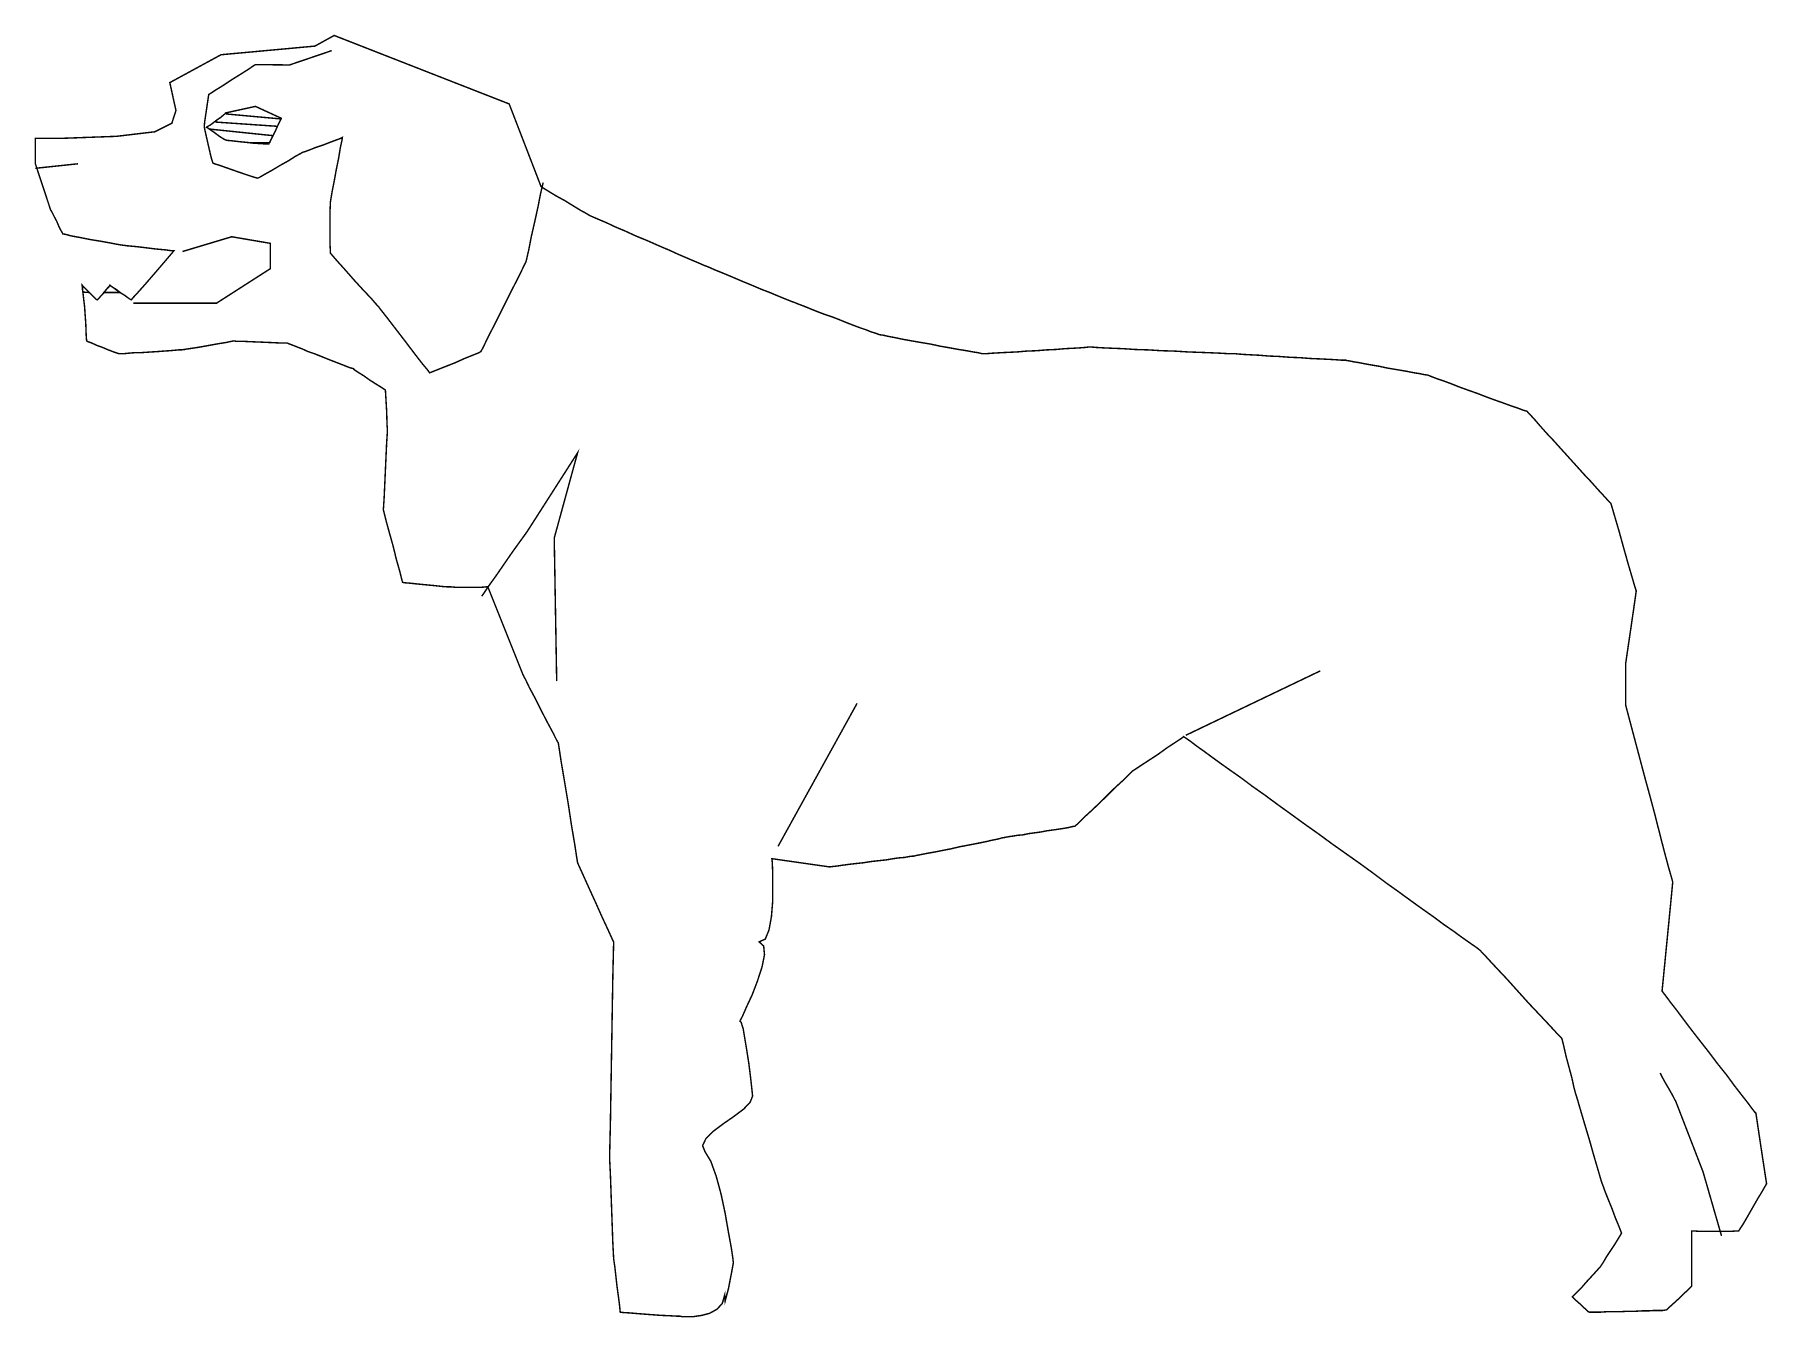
# Model space of a CAD drawing. Extents: x -0.87 to 2.71, y -2.03 to 0.62.
import ezdxf

# ---------------------------------------------------------------- set-up
doc = ezdxf.new("R2010")
doc.units = 0
doc.header["$LTSCALE"] = 0.000394
doc.layers.add('7', color=7, linetype='CONTINUOUS')

msp = doc.modelspace()

# ---------------------------------------------------------------- linework, layer by layer
at = {"layer": '7', "color": 7, "linetype": 'CONTINUOUS', "const_width": 0.003}
for points in [[(-0.873232, 0.354031), (-0.873232, 0.406531), (-0.820732, 0.406531), (-0.705531, 0.410764), (-0.626764, 0.420098), (-0.591197, 0.437866), (-0.582732, 0.46413), (-0.595433, 0.521732), (-0.489531, 0.579331), (-0.295598, 0.59713), (-0.255764, 0.61913), (0.105866, 0.477697), (0.171933, 0.306598), (0.176165, 0.304063), (0.187165, 0.297264), (0.202398, 0.287965), (0.221063, 0.277799), (0.238831, 0.266799), (0.254098, 0.257465), (0.265098, 0.251531), (0.269331, 0.249), (0.271866, 0.247299), (0.279496, 0.243933), (0.291366, 0.238831), (0.307433, 0.232063), (0.325232, 0.223598), (0.345563, 0.21513), (0.367563, 0.204965), (0.390465, 0.19563), (0.413331, 0.185465), (0.435331, 0.176165), (0.455665, 0.166831), (0.473465, 0.159232), (0.489531, 0.152433), (0.501398, 0.147366), (0.509031, 0.143965), (0.511563, 0.14313), (0.514098, 0.142264), (0.520031, 0.139732), (0.529366, 0.1355), (0.542063, 0.130433), (0.556465, 0.1245), (0.572563, 0.117697), (0.590331, 0.110098), (0.608965, 0.102465), (0.626764, 0.094831), (0.644563, 0.088063), (0.66063, 0.081299), (0.675031, 0.075366), (0.687732, 0.070299), (0.697063, 0.066898), (0.703, 0.064366), (0.705531, 0.0635), (0.707232, 0.062665), (0.712299, 0.060965), (0.720764, 0.057563), (0.730933, 0.053331), (0.74363, 0.048264), (0.757197, 0.043165), (0.772433, 0.038098), (0.787697, 0.032165), (0.802098, 0.026232), (0.817331, 0.020299), (0.830898, 0.015232), (0.843598, 0.011), (0.853764, 0.006764), (0.862232, 0.004232), (0.867299, 0.002531), (0.869, 0.001665), (0.871531, 0.000831), (0.878331, 0), (0.889331, -0.002531), (0.902898, -0.005063), (0.918965, -0.008465), (0.937598, -0.011831), (0.957098, -0.015232), (0.977433, -0.01863), (0.996898, -0.022866), (1.016398, -0.026232), (1.035031, -0.02963), (1.051098, -0.032165), (1.064665, -0.034697), (1.075665, -0.036398), (1.082433, -0.038098), (1.085, -0.038098), (1.087531, -0.038098), (1.094299, -0.038098), (1.105331, -0.037264), (1.119732, -0.036398), (1.136665, -0.035563), (1.155299, -0.034697), (1.174764, -0.033), (1.195933, -0.032165), (1.216264, -0.030465), (1.235764, -0.02963), (1.254398, -0.027933), (1.271331, -0.027098), (1.285732, -0.026232), (1.296732, -0.025398), (1.3035, -0.024531), (1.306063, -0.024531), (1.309433, -0.024531), (1.318764, -0.025398), (1.333165, -0.026232), (1.35263, -0.027098), (1.374665, -0.027933), (1.399232, -0.02963), (1.426331, -0.030465), (1.454264, -0.032165), (1.481398, -0.033), (1.5085, -0.034697), (1.533063, -0.035563), (1.555063, -0.036398), (1.574563, -0.037264), (1.588965, -0.038098), (1.598264, -0.038098), (1.601665, -0.038098), (1.604197, -0.038098), (1.611831, -0.038933), (1.622831, -0.039799), (1.638063, -0.04063), (1.655866, -0.0415), (1.675331, -0.043165), (1.696531, -0.044031), (1.718531, -0.045732), (1.740563, -0.046563), (1.761732, -0.048264), (1.781232, -0.049098), (1.799, -0.049965), (1.814264, -0.050799), (1.825264, -0.051665), (1.832898, -0.051665), (1.835433, -0.051665), (1.83713, -0.0525), (1.843063, -0.053331), (1.850665, -0.055031), (1.861697, -0.056732), (1.874398, -0.059264), (1.888799, -0.061799), (1.904031, -0.064366), (1.919299, -0.067732), (1.934531, -0.070299), (1.949764, -0.072831), (1.964165, -0.075366), (1.976866, -0.077898), (1.987898, -0.079598), (1.9955, -0.081299), (2.001433, -0.08213), (2.00313, -0.08213), (2.005665, -0.083), (2.011598, -0.085531), (2.02263, -0.089764), (2.035331, -0.094), (2.051433, -0.099933), (2.068366, -0.106697), (2.087, -0.113465), (2.106465, -0.120264), (2.125965, -0.127866), (2.144598, -0.134665), (2.161531, -0.140598), (2.17763, -0.1465), (2.190331, -0.150732), (2.201331, -0.155), (2.207264, -0.156665), (2.209799, -0.157531), (2.2115, -0.160063), (2.217433, -0.166), (2.225898, -0.175299), (2.236898, -0.188031), (2.249598, -0.202398), (2.264866, -0.2185), (2.280098, -0.235433), (2.296197, -0.253232), (2.312299, -0.271031), (2.327531, -0.287965), (2.342799, -0.304063), (2.3555, -0.318465), (2.3665, -0.330299), (2.374965, -0.33963), (2.380898, -0.345563), (2.382598, -0.347264), (2.38513, -0.355732), (2.391063, -0.376063), (2.399531, -0.404831), (2.408866, -0.438732), (2.418165, -0.471764), (2.42663, -0.500563), (2.432563, -0.520898), (2.435098, -0.5285), (2.431732, -0.552232), (2.424098, -0.604732), (2.416465, -0.656398), (2.413098, -0.679264), (2.413098, -0.691965), (2.413098, -0.719933), (2.413098, -0.748732), (2.413098, -0.763965), (2.452898, -0.913898), (2.455433, -0.923197), (2.462197, -0.947764), (2.471531, -0.9825), (2.481697, -1.022299), (2.491866, -1.06213), (2.501165, -1.096831), (2.507965, -1.120563), (2.5105, -1.129866), (2.507098, -1.165465), (2.499465, -1.243366), (2.491866, -1.320465), (2.488465, -1.355165), (2.491, -1.358563), (2.496933, -1.366197), (2.506264, -1.378898), (2.518965, -1.395), (2.533366, -1.414465), (2.549465, -1.43563), (2.567232, -1.458531), (2.585866, -1.482232), (2.603665, -1.505933), (2.621433, -1.527965), (2.637531, -1.55), (2.651933, -1.56863), (2.66463, -1.584732), (2.673965, -1.597433), (2.679898, -1.605031), (2.682433, -1.607598), (2.685831, -1.630465), (2.693433, -1.681264), (2.701063, -1.731264), (2.704465, -1.753264), (2.701898, -1.7575), (2.69513, -1.769366), (2.685831, -1.784598), (2.675665, -1.802398), (2.6655, -1.820197), (2.656165, -1.836264), (2.649398, -1.846433), (2.646866, -1.850665), (2.64263, -1.850665), (2.631598, -1.851531), (2.616366, -1.851531), (2.598563, -1.851531), (2.579933, -1.851531), (2.564697, -1.851531), (2.553697, -1.850665), (2.549465, -1.850665), (2.549465, -1.869299), (2.549465, -1.908264), (2.549465, -1.947232), (2.549465, -1.965031), (2.546898, -1.967563), (2.541, -1.9735), (2.5325, -1.981098), (2.523197, -1.990433), (2.513866, -1.998898), (2.505398, -2.006531), (2.499465, -2.012465), (2.496933, -2.01413), (2.495232, -2.01413), (2.490165, -2.015), (2.482531, -2.015), (2.472366, -2.015), (2.459665, -2.015831), (2.446965, -2.015831), (2.432563, -2.016697), (2.417331, -2.016697), (2.402063, -2.017531), (2.387665, -2.017531), (2.374965, -2.017531), (2.362264, -2.018398), (2.352098, -2.018398), (2.344465, -2.018398), (2.339398, -2.018398), (2.337697, -2.018398), (2.336, -2.017531), (2.33263, -2.01413), (2.326697, -2.009063), (2.320764, -2.00313), (2.314, -1.997197), (2.308063, -1.99213), (2.304665, -1.988732), (2.302965, -1.987031), (2.305531, -1.9845), (2.312299, -1.977732), (2.321598, -1.968398), (2.331764, -1.956563), (2.341933, -1.945531), (2.351264, -1.935366), (2.358031, -1.927764), (2.360563, -1.925197), (2.362264, -1.922665), (2.367331, -1.915063), (2.37413, -1.903197), (2.382598, -1.8905), (2.391063, -1.877764), (2.397831, -1.866764), (2.402933, -1.858299), (2.404598, -1.854898), (2.402933, -1.850665), (2.398697, -1.839665), (2.391898, -1.823563), (2.38513, -1.804933), (2.3775, -1.786299), (2.370732, -1.769366), (2.3665, -1.7575), (2.364799, -1.753264), (2.362264, -1.745665), (2.356331, -1.725331), (2.347866, -1.696531), (2.338563, -1.6635), (2.328398, -1.629598), (2.319898, -1.600799), (2.314, -1.5805), (2.311433, -1.572), (2.309764, -1.566933), (2.306366, -1.554232), (2.30213, -1.534732), (2.296197, -1.512732), (2.290264, -1.490697), (2.286031, -1.472063), (2.28263, -1.457665), (2.280965, -1.452598), (2.279264, -1.450898), (2.273331, -1.444965), (2.265697, -1.4365), (2.254697, -1.42463), (2.242, -1.411098), (2.227598, -1.395831), (2.212331, -1.379732), (2.197098, -1.362799), (2.181866, -1.345866), (2.166598, -1.328933), (2.152197, -1.313665), (2.1395, -1.30013), (2.1285, -1.288264), (2.120866, -1.279799), (2.114933, -1.273866), (2.113232, -1.271331), (2.111563, -1.270465), (2.106465, -1.266232), (2.098, -1.260331), (2.087, -1.252697), (2.072598, -1.242531), (2.0565, -1.230665), (2.037866, -1.217965), (2.017531, -1.202732), (1.994665, -1.18663), (1.970965, -1.169697), (1.945531, -1.151063), (1.919299, -1.132433), (1.892165, -1.112098), (1.864232, -1.091764), (1.835433, -1.071433), (1.80663, -1.051098), (1.777831, -1.029933), (1.749031, -1.009598), (1.721098, -0.989264), (1.694, -0.969799), (1.667732, -0.950331), (1.642299, -0.932531), (1.618598, -0.914732), (1.595732, -0.898665), (1.575398, -0.884264), (1.556764, -0.870697), (1.540665, -0.858831), (1.526264, -0.848665), (1.515264, -0.840197), (1.506799, -0.834264), (1.501697, -0.830898), (1.500031, -0.829197), (1.495799, -0.832598), (1.483063, -0.841063), (1.46613, -0.852063), (1.4475, -0.86563), (1.428031, -0.878331), (1.411098, -0.889331), (1.398366, -0.897799), (1.39413, -0.900331), (1.389063, -0.905433), (1.3755, -0.918965), (1.356031, -0.936764), (1.334866, -0.957933), (1.312831, -0.979098), (1.293366, -0.996898), (1.279799, -1.010465), (1.274732, -1.014697), (1.273031, -1.014697), (1.268799, -1.015531), (1.262, -1.017232), (1.252697, -1.018933), (1.241697, -1.02063), (1.229831, -1.022299), (1.21713, -1.024), (1.204433, -1.026531), (1.191697, -1.028232), (1.179, -1.029933), (1.16713, -1.032465), (1.15613, -1.033331), (1.146831, -1.035031), (1.140031, -1.035866), (1.135799, -1.036697), (1.134098, -1.036697), (1.131563, -1.037563), (1.12563, -1.038398), (1.116331, -1.040933), (1.10363, -1.0435), (1.089232, -1.046866), (1.072299, -1.050264), (1.0545, -1.053665), (1.036697, -1.057031), (1.018933, -1.061264), (1.00113, -1.064665), (0.984197, -1.068063), (0.969799, -1.070598), (0.957098, -1.07313), (0.947764, -1.074831), (0.941831, -1.076531), (0.939299, -1.076531), (0.937598, -1.076531), (0.931697, -1.077366), (0.923197, -1.079063), (0.912197, -1.079898), (0.8995, -1.081598), (0.885098, -1.08413), (0.869, -1.085831), (0.853764, -1.087531), (0.837665, -1.090063), (0.821563, -1.091764), (0.807165, -1.093465), (0.794465, -1.095165), (0.783465, -1.096831), (0.775, -1.097697), (0.769063, -1.098531), (0.767366, -1.098531), (0.648799, -1.081598), (0.64963, -1.089232), (0.650465, -1.109563), (0.650465, -1.1375), (0.650465, -1.169697), (0.647933, -1.201031), (0.642866, -1.228965), (0.635232, -1.247598), (0.622531, -1.253531), (0.631831, -1.262), (0.633531, -1.279799), (0.628465, -1.305197), (0.61913, -1.334), (0.60813, -1.362799), (0.596264, -1.388197), (0.587799, -1.407697), (0.582732, -1.417), (0.585264, -1.419563), (0.5895, -1.433098), (0.592898, -1.453433), (0.59713, -1.478831), (0.601366, -1.505933), (0.604732, -1.533063), (0.607264, -1.555933), (0.608965, -1.572), (0.603898, -1.584732), (0.590331, -1.59913), (0.57, -1.614366), (0.548, -1.629598), (0.527665, -1.644866), (0.512433, -1.660098), (0.50563, -1.6745), (0.510732, -1.687197), (0.522563, -1.706697), (0.533598, -1.737165), (0.543764, -1.774433), (0.552232, -1.814264), (0.559, -1.853232), (0.564933, -1.885398), (0.568331, -1.908264), (0.569165, -1.916732), (0.565764, -1.935366), (0.559, -1.970098), (0.552232, -1.9955), (0.551366, -1.982799), (0.546299, -2.000598), (0.535299, -2.012465), (0.520031, -2.020933), (0.503933, -2.025165), (0.487, -2.027697), (0.472598, -2.027697), (0.462433, -2.027697), (0.459063, -2.026866), (0.453965, -2.026866), (0.439563, -2.026), (0.420098, -2.025165), (0.397232, -2.023465), (0.374366, -2.021764), (0.354866, -2.020063), (0.340465, -2.019232), (0.335398, -2.018398), (0.333697, -2.001433), (0.32863, -1.964165), (0.324398, -1.926063), (0.321831, -1.908264), (0.32013, -1.876098), (0.317598, -1.804933), (0.315063, -1.732933), (0.313366, -1.699898), (0.315063, -1.630465), (0.317598, -1.477165), (0.32013, -1.323831), (0.321831, -1.253531), (0.318465, -1.246764), (0.31, -1.22813), (0.29813, -1.202732), (0.284563, -1.172232), (0.271031, -1.142598), (0.259165, -1.116331), (0.250697, -1.097697), (0.247299, -1.090063), (0.245598, -1.079898), (0.241366, -1.051965), (0.234598, -1.01213), (0.227831, -0.967264), (0.220197, -0.921531), (0.213433, -0.881697), (0.209197, -0.853764), (0.2075, -0.842732), (0.204098, -0.836831), (0.1965, -0.821563), (0.18463, -0.799563), (0.171933, -0.775), (0.159232, -0.749563), (0.147366, -0.727563), (0.139732, -0.711465), (0.136366, -0.705531), (0.132965, -0.697898), (0.1245, -0.676732), (0.11263, -0.647098), (0.099063, -0.613197), (0.085531, -0.579331), (0.073665, -0.549697), (0.065197, -0.5285), (0.061799, -0.520031), (0.058433, -0.520031), (0.049098, -0.520898), (0.036398, -0.520898), (0.022, -0.520898), (0.007598, -0.520898), (-0.005063, -0.520898), (-0.014366, -0.520031), (-0.017764, -0.520031), (-0.022, -0.520031), (-0.033, -0.519197), (-0.048264, -0.5175), (-0.066031, -0.515799), (-0.083831, -0.514098), (-0.099063, -0.512433), (-0.110098, -0.511563), (-0.114331, -0.510732), (-0.116031, -0.504799), (-0.120264, -0.487866), (-0.127031, -0.46413), (-0.133799, -0.436197), (-0.141433, -0.409098), (-0.148197, -0.384531), (-0.152433, -0.367563), (-0.15413, -0.360799), (-0.152433, -0.335398), (-0.149898, -0.2795), (-0.147366, -0.223598), (-0.145665, -0.197331), (-0.1465, -0.18463), (-0.147366, -0.155831), (-0.149063, -0.127031), (-0.149898, -0.113465), (-0.152433, -0.111799), (-0.160063, -0.106697), (-0.171063, -0.099933), (-0.182933, -0.092299), (-0.194799, -0.083831), (-0.205799, -0.077063), (-0.213433, -0.071965), (-0.215965, -0.069433), (-0.217665, -0.068598), (-0.221898, -0.067732), (-0.228665, -0.065197), (-0.23713, -0.061799), (-0.248165, -0.057563), (-0.259165, -0.053331), (-0.271866, -0.048264), (-0.284563, -0.043165), (-0.297264, -0.038098), (-0.31, -0.033866), (-0.321, -0.028764), (-0.332, -0.024531), (-0.340465, -0.021165), (-0.347264, -0.01863), (-0.3515, -0.016933), (-0.353165, -0.016063), (-0.358264, -0.016063), (-0.37013, -0.016063), (-0.387898, -0.015232), (-0.408232, -0.014366), (-0.428563, -0.013531), (-0.446366, -0.012697), (-0.458197, -0.012697), (-0.463299, -0.011831), (-0.467531, -0.012697), (-0.479398, -0.015232), (-0.495465, -0.017764), (-0.514098, -0.021165), (-0.532732, -0.024531), (-0.548831, -0.027098), (-0.560697, -0.028764), (-0.564933, -0.02963), (-0.56663, -0.02963), (-0.570866, -0.030465), (-0.57763, -0.030465), (-0.586098, -0.031331), (-0.596264, -0.032165), (-0.60813, -0.033), (-0.62, -0.033866), (-0.632697, -0.034697), (-0.646232, -0.035563), (-0.658098, -0.036398), (-0.669965, -0.036398), (-0.68013, -0.037264), (-0.688598, -0.038098), (-0.695366, -0.038098), (-0.699598, -0.038098), (-0.701299, -0.038098), (-0.703831, -0.037264), (-0.711465, -0.034697), (-0.722465, -0.030465), (-0.734331, -0.025398), (-0.746197, -0.021165), (-0.757197, -0.016063), (-0.764831, -0.013531), (-0.767366, -0.011831), (-0.768197, -0.000831), (-0.769063, 0.022866), (-0.770764, 0.047398), (-0.771598, 0.059264), (-0.772433, 0.066031), (-0.77413, 0.080433), (-0.775831, 0.095697), (-0.776665, 0.103331), (-0.775, 0.10163), (-0.771598, 0.098232), (-0.766531, 0.093165), (-0.760598, 0.087232), (-0.7555, 0.08213), (-0.750433, 0.077063), (-0.747031, 0.073665), (-0.745331, 0.072831), (-0.7445, 0.073665), (-0.741098, 0.077063), (-0.736866, 0.08213), (-0.731799, 0.087232), (-0.727563, 0.093165), (-0.723331, 0.098232), (-0.719933, 0.10163), (-0.719098, 0.103331), (-0.717398, 0.10163), (-0.712299, 0.098232), (-0.705531, 0.093165), (-0.697063, 0.087232), (-0.688598, 0.08213), (-0.681831, 0.077063), (-0.676732, 0.073665), (-0.675031, 0.072831), (-0.671665, 0.077063), (-0.6615, 0.088063), (-0.647098, 0.104165), (-0.631, 0.122799), (-0.614898, 0.141433), (-0.6005, 0.158366), (-0.590331, 0.170232), (-0.586965, 0.174465), (-0.592031, 0.174465), (-0.604732, 0.176165), (-0.623366, 0.177866), (-0.643697, 0.180398), (-0.664866, 0.182933), (-0.6835, 0.18463), (-0.696232, 0.186331), (-0.701299, 0.187165), (-0.706366, 0.188031), (-0.719098, 0.190563), (-0.737732, 0.193933), (-0.758898, 0.197331), (-0.780063, 0.201563), (-0.798697, 0.204965), (-0.811398, 0.208331), (-0.8165, 0.209197), (-0.817331, 0.210898), (-0.820732, 0.216799), (-0.824965, 0.225299), (-0.829197, 0.235433), (-0.834264, 0.244764), (-0.8385, 0.253232), (-0.841898, 0.259165), (-0.842732, 0.261697)], [(-0.480232, 0.459063), (-0.418398, 0.472598), (-0.365031, 0.448031), (-0.365898, 0.4455), (-0.369264, 0.439563), (-0.3735, 0.430264), (-0.377732, 0.420933), (-0.382831, 0.410764), (-0.387063, 0.402299), (-0.390465, 0.396366), (-0.391299, 0.394697), (-0.395531, 0.394697), (-0.404831, 0.395531), (-0.419232, 0.396366), (-0.435331, 0.398063), (-0.452264, 0.399764), (-0.466665, 0.401465), (-0.476, 0.402299), (-0.480232, 0.403165), (-0.481933, 0.404), (-0.486165, 0.406531), (-0.492933, 0.410764), (-0.499697, 0.415866), (-0.5065, 0.420933), (-0.513264, 0.425165), (-0.5175, 0.428563), (-0.519197, 0.429398), (-0.5175, 0.431098), (-0.512433, 0.43363), (-0.50563, 0.438732), (-0.498031, 0.444665), (-0.490398, 0.449732), (-0.484465, 0.454831), (-0.481063, 0.457366)], [(-0.427732, 0.397232), (-0.420933, 0.396366), (-0.414165, 0.396366), (-0.407398, 0.395531), (-0.402299, 0.395531), (-0.398063, 0.394697), (-0.393831, 0.394697), (-0.39213, 0.394697), (-0.391299, 0.394697), (-0.390465, 0.395531), (-0.390465, 0.396366), (-0.389598, 0.397232)], [(-0.775, 0.088933), (-0.775831, 0.094), (-0.775831, 0.099063), (-0.776665, 0.102465), (-0.776665, 0.103331), (-0.775, 0.10163), (-0.771598, 0.098232), (-0.767366, 0.094), (-0.761433, 0.088063)], [(-0.731799, 0.088063), (-0.726697, 0.094), (-0.722465, 0.098232), (-0.719933, 0.10163), (-0.719098, 0.103331), (-0.717398, 0.10163), (-0.712299, 0.098232), (-0.705531, 0.094), (-0.697898, 0.088063)]]:
    msp.add_lwpolyline(points, close=True, dxfattribs=at)
for points in [[(-0.260866, 0.587799), (-0.348098, 0.558165), (-0.418398, 0.559), (-0.42263, 0.556465), (-0.43363, 0.548831), (-0.449732, 0.538665), (-0.467531, 0.527665), (-0.485299, 0.515799), (-0.500563, 0.5065), (-0.510732, 0.499697), (-0.514965, 0.497165), (-0.516665, 0.486165), (-0.520031, 0.463299), (-0.523433, 0.440433), (-0.524264, 0.430264), (-0.521732, 0.418398), (-0.515799, 0.39213), (-0.509866, 0.366732), (-0.5065, 0.355732), (-0.503098, 0.354031), (-0.492098, 0.35063), (-0.477697, 0.345563), (-0.460764, 0.33963), (-0.443799, 0.333697), (-0.428563, 0.32863), (-0.417563, 0.325232), (-0.413331, 0.324398), (-0.409933, 0.326063), (-0.399764, 0.332), (-0.384531, 0.340465), (-0.367563, 0.35063), (-0.35063, 0.359965), (-0.336232, 0.369264), (-0.325232, 0.375197), (-0.321, 0.377732), (-0.317598, 0.378598), (-0.308299, 0.381965), (-0.295598, 0.387063), (-0.280331, 0.39213), (-0.265098, 0.398063), (-0.251531, 0.403165), (-0.242232, 0.406531), (-0.238831, 0.408232), (-0.239697, 0.402299), (-0.243063, 0.387063), (-0.246465, 0.365898), (-0.251531, 0.341331), (-0.255764, 0.317598), (-0.26, 0.296433), (-0.262563, 0.281197), (-0.263398, 0.276098), (-0.264232, 0.259165), (-0.264232, 0.221898), (-0.264232, 0.185465), (-0.263398, 0.169398), (-0.259165, 0.164299), (-0.248165, 0.151598), (-0.232063, 0.133799), (-0.214264, 0.113465), (-0.19563, 0.093165), (-0.179531, 0.076197), (-0.168531, 0.0635), (-0.164299, 0.059264), (-0.160063, 0.053331), (-0.147366, 0.037264), (-0.130433, 0.015232), (-0.110933, -0.01013), (-0.092299, -0.034697), (-0.075366, -0.056732), (-0.062665, -0.071965), (-0.058433, -0.077898), (-0.054197, -0.076197), (-0.0415, -0.07113), (-0.024531, -0.064366), (-0.005063, -0.056732), (0.013531, -0.048264), (0.030465, -0.0415), (0.043165, -0.036398), (0.047398, -0.033866), (0.051665, -0.026232), (0.061799, -0.005063), (0.077063, 0.024531), (0.094, 0.058433), (0.110933, 0.092299), (0.126197, 0.121965), (0.136366, 0.14313), (0.140598, 0.151598), (0.142264, 0.158366), (0.1465, 0.177), (0.151598, 0.203264), (0.158366, 0.232898), (0.16513, 0.263398), (0.170232, 0.289665), (0.174465, 0.308299), (0.176165, 0.315063)], [(-0.873232, 0.344697), (-0.785165, 0.354031)], [(-0.670799, 0.066031), (-0.498866, 0.066031), (-0.387898, 0.137197), (-0.387898, 0.189697), (-0.467531, 0.203264), (-0.569165, 0.172764)], [(0.204098, -0.714866), (0.199031, -0.419232), (0.247299, -0.243063), (0.14313, -0.405697), (0.138898, -0.41163), (0.127866, -0.426866), (0.11263, -0.448031), (0.095697, -0.472598), (0.078764, -0.497165), (0.0635, -0.518331), (0.053331, -0.533598), (0.049098, -0.539531)], [(1.504264, -0.826665), (1.782063, -0.693665)], [(0.824965, -0.760598), (0.6615, -1.056197)], [(2.611299, -1.860831), (2.573165, -1.728697), (2.516433, -1.582165), (2.514732, -1.57963), (2.511331, -1.572866), (2.506264, -1.563531), (2.500331, -1.553366), (2.494398, -1.543232), (2.489299, -1.533898), (2.485933, -1.52713), (2.484232, -1.524563)]]:
    msp.add_lwpolyline(points, dxfattribs=at)
at = {"layer": '7', "color": 39, "linetype": 'CONTINUOUS', "const_width": 0.003}
for points in [[(-0.501209, 0.44024), (-0.37372, 0.431472)], [(-0.479248, 0.456961), (-0.366807, 0.446764)], [(-0.513205, 0.42576), (-0.38389, 0.412303)]]:
    msp.add_lwpolyline(points, dxfattribs=at)

doc.saveas('drawing.dxf')
